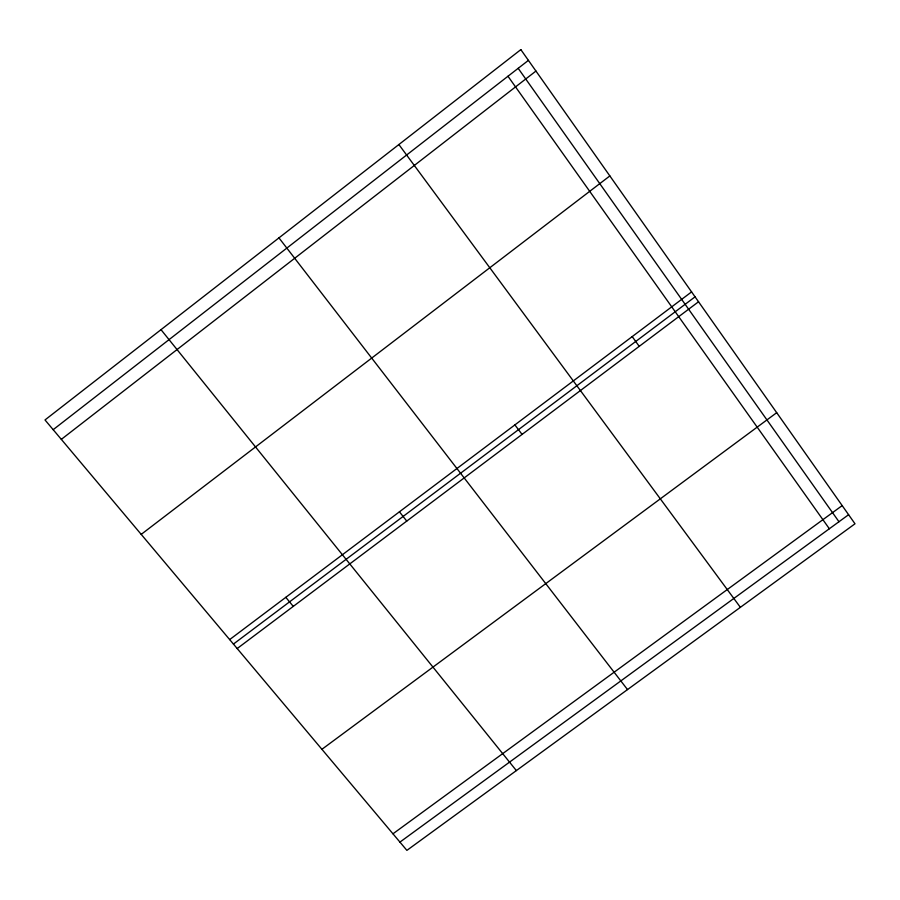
<?xml version="1.0" encoding="UTF-8"?>
<svg xmlns="http://www.w3.org/2000/svg" width="900" height="900" viewBox="0 0 900 900"><rect width="100%" height="100%" fill="white"/><g stroke="black" fill="none" stroke-linecap="round" stroke-linejoin="round"><path stroke-width="1.35" d="M53.179 429.683L528.413 60.367M61.324 439.369L535.95 71.066M141.21 534.375L609.851 175.928M229.669 639.585L691.582 291.904M233.426 644.074L695.059 296.843M237.195 648.54L698.535 301.77M321.919 749.306L776.7 412.695M392.963 833.805L842.175 505.598M399.938 842.107L848.599 514.71M285.806 597.33L293.265 606.386M161.01 329.67L516.364 770.591M399.431 511.808L406.755 521.089M278.955 237.881L627.514 689.58M514.89 424.901L522.067 434.407M398.88 144.54L740.374 607.331M632.205 336.6L639.236 346.343M507.971 76.252L829.35 528.761M518.186 68.321L838.969 521.741M520.841 49.624L45 419.951L406.89 850.376L855 523.789L520.841 49.624"/></g></svg>
